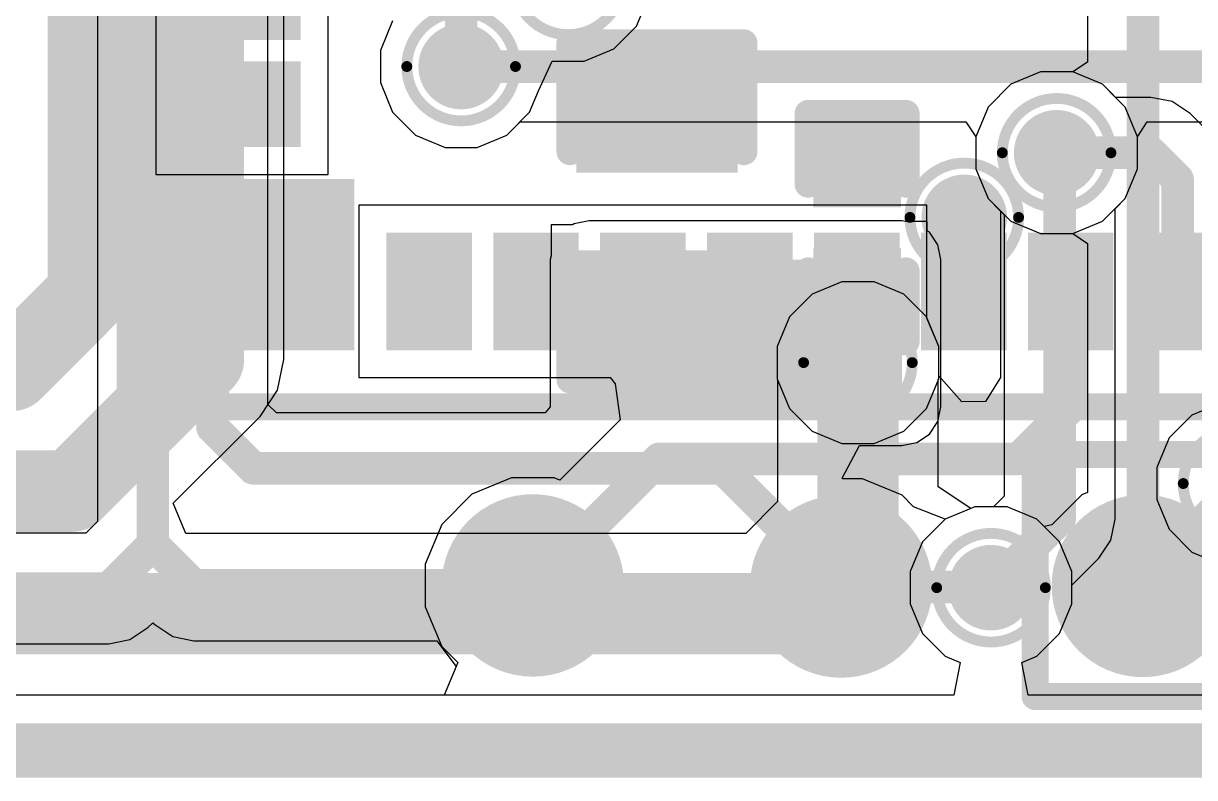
# Model space of a CAD drawing. Header units: inches. Extents: x -10 to 344, y -7 to 75.
# Drawn here: x 29.32 to 34.79, y -0.13 to 3.4 of the extents above; entities that cross this region are included whole.
import ezdxf

# ---------------------------------------------------------------- set-up
doc = ezdxf.new("R2010")
doc.units = ezdxf.units.IN
for name, color, linetype in [('Board Outline', 216, 'Continuous'), ('Bottom Layer', 5, 'Continuous'), ('Bottom Overlay', 54, 'Continuous'), ('Bottom Paste', 16, 'Continuous'), ('Bottom Solder', 6, 'Continuous'), ('Drill Drawing', 1, 'Continuous'), ('Mid Layer 1', 16, 'Continuous'), ('Mid Layer 2', 76, 'Continuous'), ('Top Layer', 1, 'Continuous'), ('Top Overlay', 2, 'Continuous'), ('Top Paste', 8, 'Continuous'), ('Top Solder', 216, 'Continuous'), ('Via Holes', 16, 'Continuous')]:
    doc.layers.add(name, color=color, linetype=linetype)

# ---------------------------------------------------------------- blocks, each defined once
blk = doc.blocks.new('T____________0_5___8')
at = {"layer": 'Top Layer'}
h = blk.add_hatch(color=1, dxfattribs=at)
edge = h.paths.add_edge_path()
edge.add_arc((0, 0), 0.325, 0, 360)
at = {"layer": 'Top Paste'}
h = blk.add_hatch(color=8, dxfattribs=at)
edge = h.paths.add_edge_path()
edge.add_arc((0, 0), 0.325, 0, 360)
at = {"layer": 'Top Solder'}
h = blk.add_hatch(color=216, dxfattribs=at)
edge = h.paths.add_edge_path()
edge.add_arc((0, 0), 0.4266, 0, 360)
blk = doc.blocks.new('T____________0_5___9')
at = {"layer": 'Top Layer'}
h = blk.add_hatch(color=1, dxfattribs=at)
edge = h.paths.add_edge_path()
edge.add_arc((0, 0), 0.325, 0, 360)
at = {"layer": 'Top Paste'}
h = blk.add_hatch(color=8, dxfattribs=at)
edge = h.paths.add_edge_path()
edge.add_arc((0, 0), 0.325, 0, 360)
at = {"layer": 'Top Solder'}
h = blk.add_hatch(color=216, dxfattribs=at)
edge = h.paths.add_edge_path()
edge.add_arc((0, 0), 0.4266, 0, 360)
blk = doc.blocks.new('NRF9151_LACA_R_30')
at = {"layer": 'Top Layer'}
for points in [[(1.4, 5.35), (1.4, 4.9), (1.1, 4.9), (1.1, 5.35)], [(1.9, 5.35), (1.9, 4.9), (1.6, 4.9), (1.6, 5.35)], [(2.4, 5.35), (2.4, 4.9), (2.1, 4.9), (2.1, 5.35)], [(2.9, 5.35), (2.9, 4.9), (2.6, 4.9), (2.6, 5.35)], [(3.4, 5.35), (3.4, 4.9), (3.1, 4.9), (3.1, 5.35)], [(3.9, 5.35), (3.9, 4.9), (3.6, 4.9), (3.6, 5.35)], [(4.4, 5.35), (4.4, 4.9), (4.1, 4.9), (4.1, 5.35)], [(4.6, 4.9), (4.6, 5.35), (4.9, 5.35), (4.9, 4.9)], [(5.15, 5.35), (5.85, 5.35), (5.85, 4.65), (5.15, 4.65)], [(5.4, 4.4), (5.85, 4.4), (5.85, 4.1), (5.4, 4.1)], [(5.4, 3.9), (5.85, 3.9), (5.85, 3.6), (5.4, 3.6)]]:
    blk.add_hatch(color=1, dxfattribs=at).paths.add_polyline_path(points)
at = {"layer": 'Top Paste'}
for points in [[(1.4, 5.35), (1.4, 4.9), (1.1, 4.9), (1.1, 5.35)], [(1.9, 5.35), (1.9, 4.9), (1.6, 4.9), (1.6, 5.35)], [(2.4, 5.35), (2.4, 4.9), (2.1, 4.9), (2.1, 5.35)], [(2.9, 5.35), (2.9, 4.9), (2.6, 4.9), (2.6, 5.35)], [(3.4, 5.35), (3.4, 4.9), (3.1, 4.9), (3.1, 5.35)], [(3.9, 5.35), (3.9, 4.9), (3.6, 4.9), (3.6, 5.35)], [(4.4, 5.35), (4.4, 4.9), (4.1, 4.9), (4.1, 5.35)], [(4.6, 4.9), (4.6, 5.35), (4.9, 5.35), (4.9, 4.9)], [(5.15, 5.35), (5.85, 5.35), (5.85, 4.65), (5.15, 4.65)], [(5.4, 4.4), (5.85, 4.4), (5.85, 4.1), (5.4, 4.1)], [(5.4, 3.9), (5.85, 3.9), (5.85, 3.6), (5.4, 3.6)]]:
    blk.add_hatch(color=8, dxfattribs=at).paths.add_polyline_path(points)
at = {"layer": 'Top Solder'}
for points in [[(1.45, 5.4), (1.45, 4.85), (1.05, 4.85), (1.05, 5.4)], [(1.95, 5.4), (1.95, 4.85), (1.55, 4.85), (1.55, 5.4)], [(2.45, 5.4), (2.45, 4.85), (2.05, 4.85), (2.05, 5.4)], [(2.95, 5.4), (2.95, 4.85), (2.55, 4.85), (2.55, 5.4)], [(3.45, 5.4), (3.45, 4.85), (3.05, 4.85), (3.05, 5.4)], [(3.95, 5.4), (3.95, 4.85), (3.55, 4.85), (3.55, 5.4)], [(4.45, 5.4), (4.45, 4.85), (4.05, 4.85), (4.05, 5.4)], [(4.55, 4.85), (4.55, 5.4), (4.95, 5.4), (4.95, 4.85)], [(5.1, 5.4), (5.9, 5.4), (5.9, 4.6), (5.1, 4.6)], [(5.35, 4.45), (5.9, 4.45), (5.9, 4.05), (5.35, 4.05)], [(5.35, 3.95), (5.9, 3.95), (5.9, 3.55), (5.35, 3.55)]]:
    blk.add_hatch(color=216, dxfattribs=at).paths.add_polyline_path(points)
at = {"layer": 'Top Overlay'}
for points in [[(6.1468, 5.6642, 0.127, 0.127, 0), (-6.1468, 5.6642, 0.127, 0.127, 0)], [(6.1468, 5.6642, 0.127, 0.127, 0), (6.1468, -5.6642, 0.127, 0.127, 0)]]:
    blk.add_lwpolyline(points, format="xyseb", dxfattribs=at)
blk.add_lwpolyline([(6.115, 5.6642, 0.0635, 0.0635, 1), (6.1786, 5.6642, 0.0635, 0.0635, 1)], format="xyseb", close=True, dxfattribs=at)
blk.add_lwpolyline([(6.115, 5.6642, 0.0635, 0.0635, 1), (6.1786, 5.6642, 0.0635, 0.0635, 1)], format="xyseb", close=True, dxfattribs=at)
blk = doc.blocks.new('T____________0_5___36')
at = {"layer": 'Top Layer'}
h = blk.add_hatch(color=1, dxfattribs=at)
edge = h.paths.add_edge_path()
edge.add_arc((0, 0), 0.325, 0, 360)
at = {"layer": 'Top Paste'}
h = blk.add_hatch(color=8, dxfattribs=at)
edge = h.paths.add_edge_path()
edge.add_arc((0, 0), 0.325, 0, 360)
at = {"layer": 'Top Solder'}
h = blk.add_hatch(color=216, dxfattribs=at)
edge = h.paths.add_edge_path()
edge.add_arc((0, 0), 0.4266, 0, 360)
blk = doc.blocks.new('T____________0_5___B_39')
at = {"layer": 'Bottom Layer'}
h = blk.add_hatch(color=5, dxfattribs=at)
edge = h.paths.add_edge_path()
edge.add_arc((0, 0), 0.325, 0, 360)
at = {"layer": 'Bottom Paste'}
h = blk.add_hatch(color=16, dxfattribs=at)
edge = h.paths.add_edge_path()
edge.add_arc((0, 0), 0.325, 0, 360)
at = {"layer": 'Bottom Solder'}
h = blk.add_hatch(color=6, dxfattribs=at)
edge = h.paths.add_edge_path()
edge.add_arc((0, 0), 0.4266, 0, 360)
blk = doc.blocks.new('T____________0_5___B_40')
at = {"layer": 'Bottom Layer'}
h = blk.add_hatch(color=5, dxfattribs=at)
edge = h.paths.add_edge_path()
edge.add_arc((0, 0), 0.325, 0, 360)
at = {"layer": 'Bottom Paste'}
h = blk.add_hatch(color=16, dxfattribs=at)
edge = h.paths.add_edge_path()
edge.add_arc((0, 0), 0.325, 0, 360)
at = {"layer": 'Bottom Solder'}
h = blk.add_hatch(color=6, dxfattribs=at)
edge = h.paths.add_edge_path()
edge.add_arc((0, 0), 0.4266, 0, 360)
blk = doc.blocks.new('T____________0_5___B_41')
at = {"layer": 'Bottom Layer'}
h = blk.add_hatch(color=5, dxfattribs=at)
edge = h.paths.add_edge_path()
edge.add_arc((0, 0), 0.325, 0, 360)
at = {"layer": 'Bottom Paste'}
h = blk.add_hatch(color=16, dxfattribs=at)
edge = h.paths.add_edge_path()
edge.add_arc((0, 0), 0.325, 0, 360)
at = {"layer": 'Bottom Solder'}
h = blk.add_hatch(color=6, dxfattribs=at)
edge = h.paths.add_edge_path()
edge.add_arc((0, 0), 0.4266, 0, 360)
blk = doc.blocks.new('C___0402_B_98')
at = {"layer": 'Bottom Layer'}
for points in [[(-0.2413, 0.3175), (-0.2413, -0.3175), (-0.6985, -0.3175), (-0.6985, 0.3175)], [(0.6985, 0.3175), (0.6985, -0.3175), (0.2413, -0.3175), (0.2413, 0.3175)]]:
    blk.add_hatch(color=5, dxfattribs=at).paths.add_polyline_path(points)
at = {"layer": 'Bottom Paste'}
for points in [[(-0.2413, 0.3175), (-0.2413, -0.3175), (-0.6985, -0.3175), (-0.6985, 0.3175)], [(0.6985, 0.3175), (0.6985, -0.3175), (0.2413, -0.3175), (0.2413, 0.3175)]]:
    blk.add_hatch(color=16, dxfattribs=at).paths.add_polyline_path(points)
at = {"layer": 'Bottom Solder'}
for points in [[(-0.1813, 0.3775), (-0.1813, -0.3775), (-0.7585, -0.3775), (-0.7585, 0.3775)], [(0.7585, 0.3775), (0.7585, -0.3775), (0.1813, -0.3775), (0.1813, 0.3775)]]:
    blk.add_hatch(color=6, dxfattribs=at).paths.add_polyline_path(points)
at = {"layer": 'Bottom Overlay'}
for points in [[(-0.7874, -0.4064, 0.127, 0.127, 0), (-0.7874, 0.4064, 0.127, 0.127, 0)], [(-0.2794, 0.4064, 0.127, 0.127, 0), (-0.7874, 0.4064, 0.127, 0.127, 0)], [(0.7874, 0.4064, 0.127, 0.127, 0), (0.2794, 0.4064, 0.127, 0.127, 0)], [(0.7874, -0.4064, 0.127, 0.127, 0), (0.7874, 0.4064, 0.127, 0.127, 0)], [(-0.2794, -0.4064, 0.127, 0.127, 0), (-0.7874, -0.4064, 0.127, 0.127, 0)], [(0.7874, -0.4064, 0.127, 0.127, 0), (0.2794, -0.4064, 0.127, 0.127, 0)]]:
    blk.add_lwpolyline(points, format="xyseb", dxfattribs=at)
for points in [[(-0.8191, 0.4064, 0.0635, 0.0635, 1), (-0.7556, 0.4064, 0.0635, 0.0635, 1)], [(-0.8191, 0.4064, 0.0635, 0.0635, 1), (-0.7556, 0.4064, 0.0635, 0.0635, 1)], [(-0.3111, 0.4064, 0.0635, 0.0635, 1), (-0.2477, 0.4064, 0.0635, 0.0635, 1)], [(0.2477, 0.4064, 0.0635, 0.0635, 1), (0.3111, 0.4064, 0.0635, 0.0635, 1)], [(0.7556, 0.4064, 0.0635, 0.0635, 1), (0.8191, 0.4064, 0.0635, 0.0635, 1)], [(0.7556, 0.4064, 0.0635, 0.0635, 1), (0.8191, 0.4064, 0.0635, 0.0635, 1)], [(-0.8191, -0.4064, 0.0635, 0.0635, 1), (-0.7556, -0.4064, 0.0635, 0.0635, 1)], [(-0.8191, -0.4064, 0.0635, 0.0635, 1), (-0.7556, -0.4064, 0.0635, 0.0635, 1)], [(-0.3111, -0.4064, 0.0635, 0.0635, 1), (-0.2477, -0.4064, 0.0635, 0.0635, 1)], [(0.2477, -0.4064, 0.0635, 0.0635, 1), (0.3111, -0.4064, 0.0635, 0.0635, 1)], [(0.7556, -0.4064, 0.0635, 0.0635, 1), (0.8191, -0.4064, 0.0635, 0.0635, 1)], [(0.7556, -0.4064, 0.0635, 0.0635, 1), (0.8191, -0.4064, 0.0635, 0.0635, 1)]]:
    blk.add_lwpolyline(points, format="xyseb", close=True, dxfattribs=at)
blk = doc.blocks.new('CAP_0201_B_99')
at = {"layer": 'Bottom Layer'}
for points in [[(-0.45, 0.15), (-0.15, 0.15), (-0.15, -0.15), (-0.45, -0.15)], [(0.15, 0.15), (0.45, 0.15), (0.45, -0.15), (0.15, -0.15)]]:
    blk.add_hatch(color=5, dxfattribs=at).paths.add_polyline_path(points)
at = {"layer": 'Bottom Paste'}
for points in [[(-0.45, 0.15), (-0.15, 0.15), (-0.15, -0.15), (-0.45, -0.15)], [(0.15, 0.15), (0.45, 0.15), (0.45, -0.15), (0.15, -0.15)]]:
    blk.add_hatch(color=16, dxfattribs=at).paths.add_polyline_path(points)
at = {"layer": 'Bottom Solder'}
for points in [[(-0.505, 0.205), (-0.095, 0.205), (-0.095, -0.205), (-0.505, -0.205)], [(0.095, 0.205), (0.505, 0.205), (0.505, -0.205), (0.095, -0.205)]]:
    blk.add_hatch(color=6, dxfattribs=at).paths.add_polyline_path(points)
at = {"layer": 'Bottom Overlay'}
for points in [[(-0.2032, 0.2286, 0.127, 0.127, 0), (-0.5334, 0.2286, 0.127, 0.127, 0)], [(-0.5334, -0.2286, 0.127, 0.127, 0), (-0.5334, 0.2286, 0.127, 0.127, 0)], [(0.5334, 0.2286, 0.127, 0.127, 0), (0.2032, 0.2286, 0.127, 0.127, 0)], [(0.5334, -0.2286, 0.127, 0.127, 0), (0.5334, 0.2286, 0.127, 0.127, 0)], [(-0.2032, -0.2286, 0.127, 0.127, 0), (-0.5334, -0.2286, 0.127, 0.127, 0)], [(0.5334, -0.2286, 0.127, 0.127, 0), (0.2032, -0.2286, 0.127, 0.127, 0)]]:
    blk.add_lwpolyline(points, format="xyseb", dxfattribs=at)
for points in [[(-0.5651, 0.2286, 0.0635, 0.0635, 1), (-0.5016, 0.2286, 0.0635, 0.0635, 1)], [(-0.5651, 0.2286, 0.0635, 0.0635, 1), (-0.5016, 0.2286, 0.0635, 0.0635, 1)], [(-0.2349, 0.2286, 0.0635, 0.0635, 1), (-0.1714, 0.2286, 0.0635, 0.0635, 1)], [(0.1714, 0.2286, 0.0635, 0.0635, 1), (0.2349, 0.2286, 0.0635, 0.0635, 1)], [(0.5016, 0.2286, 0.0635, 0.0635, 1), (0.5651, 0.2286, 0.0635, 0.0635, 1)], [(0.5016, 0.2286, 0.0635, 0.0635, 1), (0.5651, 0.2286, 0.0635, 0.0635, 1)], [(-0.5651, -0.2286, 0.0635, 0.0635, 1), (-0.5016, -0.2286, 0.0635, 0.0635, 1)], [(-0.5651, -0.2286, 0.0635, 0.0635, 1), (-0.5016, -0.2286, 0.0635, 0.0635, 1)], [(-0.2349, -0.2286, 0.0635, 0.0635, 1), (-0.1714, -0.2286, 0.0635, 0.0635, 1)], [(0.1714, -0.2286, 0.0635, 0.0635, 1), (0.2349, -0.2286, 0.0635, 0.0635, 1)], [(0.5016, -0.2286, 0.0635, 0.0635, 1), (0.5651, -0.2286, 0.0635, 0.0635, 1)], [(0.5016, -0.2286, 0.0635, 0.0635, 1), (0.5651, -0.2286, 0.0635, 0.0635, 1)]]:
    blk.add_lwpolyline(points, format="xyseb", close=True, dxfattribs=at)

msp = doc.modelspace()

# ---------------------------------------------------------------- hatches: boundary and pattern name
at = {"layer": 'Bottom Layer'}
h = msp.add_hatch(color=5, dxfattribs=at)
edge = h.paths.add_edge_path()
edge.add_arc((31.3629, 3.199), 0.2, 0, 360)
h = msp.add_hatch(color=5, dxfattribs=at)
edge = h.paths.add_edge_path()
edge.add_arc((34.1472, 2.7958), 0.2, 0, 360)
h = msp.add_hatch(color=5, dxfattribs=at)
edge = h.paths.add_edge_path()
edge.add_arc((33.7153, 2.4937), 0.2, 0, 360)
msp.add_hatch(color=5, dxfattribs=at).paths.add_polyline_path([(31.961, 1.6084), (33.4239, 1.6084), (33.4239, 2.2963), (31.961, 2.2963)])
h = msp.add_hatch(color=5, dxfattribs=at)
edge = h.paths.add_edge_path()
edge.add_arc((33.2181, 1.8149), 0.2, 0, 360)
h = msp.add_hatch(color=5, dxfattribs=at)
edge = h.paths.add_edge_path()
edge.add_arc((33.8405, 0.7626), 0.2, 0, 360)
at = {"layer": 'Mid Layer 1'}
h = msp.add_hatch(color=16, dxfattribs=at)
edge = h.paths.add_edge_path()
edge.add_arc((31.3629, 3.199), 0.2, 0, 360)
h = msp.add_hatch(color=16, dxfattribs=at)
edge = h.paths.add_edge_path()
edge.add_arc((34.1472, 2.7958), 0.2, 0, 360)
h = msp.add_hatch(color=16, dxfattribs=at)
edge = h.paths.add_edge_path()
edge.add_arc((33.7153, 2.4937), 0.2, 0, 360)
h = msp.add_hatch(color=16, dxfattribs=at)
edge = h.paths.add_edge_path()
edge.add_arc((33.2181, 1.8149), 0.2, 0, 360)
h = msp.add_hatch(color=16, dxfattribs=at)
edge = h.paths.add_edge_path()
edge.add_arc((33.8405, 0.7626), 0.2, 0, 360)
at = {"layer": 'Mid Layer 2'}
h = msp.add_hatch(color=76, dxfattribs=at)
edge = h.paths.add_edge_path()
edge.add_arc((31.3629, 3.199), 0.2, 0, 360)
h = msp.add_hatch(color=76, dxfattribs=at)
edge = h.paths.add_edge_path()
edge.add_arc((34.1472, 2.7958), 0.2, 0, 360)
h = msp.add_hatch(color=76, dxfattribs=at)
edge = h.paths.add_edge_path()
edge.add_arc((33.7153, 2.4937), 0.2, 0, 360)
h = msp.add_hatch(color=76, dxfattribs=at)
edge = h.paths.add_edge_path()
edge.add_arc((33.2181, 1.8149), 0.2, 0, 360)
h = msp.add_hatch(color=76, dxfattribs=at)
edge = h.paths.add_edge_path()
edge.add_arc((33.8405, 0.7626), 0.2, 0, 360)
at = {"layer": 'Top Layer'}
h = msp.add_hatch(color=1, dxfattribs=at)
edge = h.paths.add_edge_path()
edge.add_arc((31.3629, 3.199), 0.2, 0, 360)
h = msp.add_hatch(color=1, dxfattribs=at)
edge = h.paths.add_edge_path()
edge.add_arc((34.1472, 2.7958), 0.2, 0, 360)
h = msp.add_hatch(color=1, dxfattribs=at)
edge = h.paths.add_edge_path()
edge.add_arc((33.7153, 2.4937), 0.2, 0, 360)
h = msp.add_hatch(color=1, dxfattribs=at)
edge = h.paths.add_edge_path()
edge.add_arc((33.2181, 1.8149), 0.2, 0, 360)
h = msp.add_hatch(color=1, dxfattribs=at)
edge = h.paths.add_edge_path()
edge.add_arc((33.8405, 0.7626), 0.2, 0, 360)
at = {"layer": 'Via Holes'}
h = msp.add_hatch(color=7, dxfattribs=at)
edge = h.paths.add_edge_path()
edge.add_arc((31.3629, 3.199), 0.1, 0, 360)
h = msp.add_hatch(color=7, dxfattribs=at)
edge = h.paths.add_edge_path()
edge.add_arc((34.1472, 2.7958), 0.1, 0, 360)
h = msp.add_hatch(color=7, dxfattribs=at)
edge = h.paths.add_edge_path()
edge.add_arc((33.7153, 2.4937), 0.1, 0, 360)
h = msp.add_hatch(color=7, dxfattribs=at)
edge = h.paths.add_edge_path()
edge.add_arc((33.2181, 1.8149), 0.1, 0, 360)
h = msp.add_hatch(color=7, dxfattribs=at)
edge = h.paths.add_edge_path()
edge.add_arc((33.8405, 0.7626), 0.1, 0, 360)

# ---------------------------------------------------------------- linework, layer by layer
at = {"layer": 'Board Outline'}
msp.add_lwpolyline([(0, 0.0019, 0.254, 0.254, 0), (39.6569, 0.0019, 0.254, 0.254, 0)], format="xyseb", dxfattribs=at)
at = {"layer": 'Bottom Layer'}
for p, q in [((29.6622, 6.3744), (29.6622, 1.0725)), ((34.2914, 5.706), (34.2914, 3.2197)), ((30.4596, 1.6189), (30.4596, 3.8528)), ((32.1832, 3.3882), (32.2407, 3.527)), ((31.0426, 3.413), (30.9851, 3.2741)), ((32.0769, 3.2819), (32.1832, 3.3882)), ((30.9851, 3.2741), (30.9851, 3.1238)), ((31.938, 3.2244), (32.0769, 3.2819)), ((31.7248, 3.0855), (31.7877, 3.2244)), ((31.7877, 3.2244), (31.938, 3.2244)), ((34.2914, 3.2197), (34.2223, 3.1736)), ((30.9851, 3.1238), (31.0426, 2.985)), ((34.0721, 3.1736), (33.9332, 3.1161)), ((34.2223, 3.1736), (34.0721, 3.1736)), ((31.6832, 2.985), (31.7248, 3.0855)), ((33.9332, 3.1161), (33.8269, 3.0098)), ((31.0426, 2.985), (31.1489, 2.8787)), ((31.5769, 2.8787), (31.6832, 2.985)), ((33.8269, 3.0098), (33.7694, 2.8709)), ((31.1489, 2.8787), (31.2877, 2.8212)), ((31.438, 2.8212), (31.5769, 2.8787)), ((33.7694, 2.8709), (33.7694, 2.7206)), ((31.2877, 2.8212), (31.438, 2.8212)), ((33.7694, 2.7206), (33.8269, 2.5818)), ((33.8269, 2.5818), (33.9332, 2.4755)), ((31.961, 2.4776), (31.8916, 2.4638)), ((33.4239, 2.4776), (31.961, 2.4776)), ((33.4414, 2.4741), (33.4239, 2.4776)), ((33.542, 2.4741), (33.4414, 2.4741)), ((33.542, 2.4312), (33.542, 2.4741)), ((33.9332, 2.4755), (34.0721, 2.418)), ((31.8834, 2.4583), (31.7832, 2.4583)), ((31.7832, 2.4583), (31.7832, 2.3138)), ((31.8916, 2.4638), (31.8834, 2.4583)), ((33.552, 2.4245), (33.542, 2.4312)), ((33.5913, 2.3657), (33.552, 2.4245)), ((34.0721, 2.418), (34.2223, 2.418)), ((34.2223, 2.418), (34.2914, 2.3718)), ((33.6051, 2.2963), (33.5913, 2.3657)), ((34.2914, 2.3718), (34.2914, 1.2079)), ((31.7832, 2.3138), (31.7797, 2.2963)), ((31.7797, 2.2963), (31.7797, 1.6084)), ((33.6051, 1.6084), (33.6051, 2.2963)), ((30.4992, 1.5793), (30.4596, 1.6189)), ((31.7797, 1.6084), (31.7558, 1.5793)), ((33.5913, 1.539), (33.6051, 1.6084)), ((31.7558, 1.5793), (30.4992, 1.5793)), ((33.552, 1.4802), (33.5913, 1.539)), ((33.4932, 1.4409), (33.552, 1.4802)), ((33.144, 1.2747), (33.2255, 1.4271)), ((33.2255, 1.4271), (33.4239, 1.4271)), ((33.4239, 1.4271), (33.4932, 1.4409)), ((33.1464, 1.2711), (33.144, 1.2747)), ((33.2396, 1.2711), (33.1464, 1.2711)), ((33.4244, 1.1945), (33.2396, 1.2711)), ((34.2914, 1.2079), (34.2656, 1.1972)), ((33.4777, 1.1412), (33.4244, 1.1945)), ((34.2656, 1.1972), (34.1241, 1.0557)), ((33.6265, 1.0829), (33.4777, 1.1412)), ((33.7653, 1.1404), (33.6265, 1.0829)), ((33.9156, 1.1404), (33.7653, 1.1404)), ((34.0545, 1.0829), (33.9156, 1.1404)), ((29.6622, 1.0725), (29.6077, 1.0179)), ((34.0887, 1.0487), (34.0545, 1.0829)), ((34.1241, 1.0557), (34.0887, 1.0487)), ((29.6077, 1.0179), (24.3222, 1.0179)), ((29.814, 0.5197), (29.898, 0.5758)), ((29.898, 0.5758), (29.9212, 0.599)), ((29.9212, 0.599), (29.9301, 0.5901)), ((29.9301, 0.5901), (30.0141, 0.5339)), ((24.1992, 0.4999), (29.7149, 0.4999)), ((29.7149, 0.4999), (29.814, 0.5197)), ((30.0141, 0.5339), (30.1132, 0.5142)), ((30.1132, 0.5142), (31.2489, 0.5142)), ((31.2489, 0.5142), (31.3391, 0.3941)), ((31.3391, 0.3941), (31.2839, 0.2608)), ((31.2839, 0.2608), (0.259, 0.2608))]:
    msp.add_line(p, q, dxfattribs=at)
for points in [[(29.9212, 0.9652, 0.1524, 0.1524, 0), (29.9212, 6.3744, 0.1524, 0.1524, 0)], [(34.5504, 0.7709, 0.1524, 0.1524, 0), (34.5504, 5.8132, 0.1524, 0.1524, 0)], [(30.2006, 1.5116, 0.1524, 0.1524, 0), (30.2006, 5.4053, 0.1524, 0.1524, 0)], [(30.2006, 1.5116, 0.1524, 0.1524, 0), (30.3919, 1.3203, 0.1524, 0.1524, 0)], [(30.3919, 1.3203, 0.1524, 0.1524, 0), (32.5875, 1.3203, 0.1524, 0.1524, 0)], [(32.5875, 1.3203, 0.1524, 0.1524, 0), (33.1395, 0.7683, 0.1524, 0.1524, 0)], [(29.7149, 0.7589, 0.1524, 0.1524, 0), (29.9212, 0.9652, 0.1524, 0.1524, 0)], [(29.9212, 0.9652, 0.1524, 0.1524, 0), (30.1132, 0.7732, 0.1524, 0.1524, 0)], [(24.1992, 0.7589, 0.1524, 0.1524, 0), (29.7149, 0.7589, 0.1524, 0.1524, 0)], [(30.1132, 0.7732, 0.1524, 0.1524, 0), (31.6981, 0.7732, 0.1524, 0.1524, 0)]]:
    msp.add_lwpolyline(points, format="xyseb", dxfattribs=at)
for points in [[(30.1625, 1.5116, 0.0762, 0.0762, 1), (30.2387, 1.5116, 0.0762, 0.0762, 1)], [(30.1625, 1.5116, 0.0762, 0.0762, 1), (30.2387, 1.5116, 0.0762, 0.0762, 1)], [(30.3538, 1.3203, 0.0762, 0.0762, 1), (30.43, 1.3203, 0.0762, 0.0762, 1)], [(30.3538, 1.3203, 0.0762, 0.0762, 1), (30.43, 1.3203, 0.0762, 0.0762, 1)], [(32.5494, 1.3203, 0.0762, 0.0762, 1), (32.6256, 1.3203, 0.0762, 0.0762, 1)], [(32.5494, 1.3203, 0.0762, 0.0762, 1), (32.6256, 1.3203, 0.0762, 0.0762, 1)], [(29.8831, 0.9652, 0.0762, 0.0762, 1), (29.9593, 0.9652, 0.0762, 0.0762, 1)], [(29.8831, 0.9652, 0.0762, 0.0762, 1), (29.9593, 0.9652, 0.0762, 0.0762, 1)], [(29.8831, 0.9652, 0.0762, 0.0762, 1), (29.9593, 0.9652, 0.0762, 0.0762, 1)], [(29.6768, 0.7589, 0.0762, 0.0762, 1), (29.753, 0.7589, 0.0762, 0.0762, 1)], [(29.6768, 0.7589, 0.0762, 0.0762, 1), (29.753, 0.7589, 0.0762, 0.0762, 1)], [(30.0751, 0.7732, 0.0762, 0.0762, 1), (30.1513, 0.7732, 0.0762, 0.0762, 1)], [(30.0751, 0.7732, 0.0762, 0.0762, 1), (30.1513, 0.7732, 0.0762, 0.0762, 1)], [(31.66, 0.7732, 0.0762, 0.0762, 1), (31.7362, 0.7732, 0.0762, 0.0762, 1)], [(33.1014, 0.7683, 0.0762, 0.0762, 1), (33.1776, 0.7683, 0.0762, 0.0762, 1)], [(34.5123, 0.7709, 0.0762, 0.0762, 1), (34.5885, 0.7709, 0.0762, 0.0762, 1)]]:
    msp.add_lwpolyline(points, format="xyseb", close=True, dxfattribs=at)
at = {"layer": 'Drill Drawing'}
for points in [[(32.1169, 3.6022, 0.0508, 0.0508, 1), (31.6089, 3.6022, 0.0508, 0.0508, 1)], [(31.6169, 3.199, 0.0508, 0.0508, 1), (31.1089, 3.199, 0.0508, 0.0508, 1)], [(31.0962, 3.199, 0.0254, 0.0254, 1), (31.1216, 3.199, 0.0254, 0.0254, 1)], [(31.6042, 3.199, 0.0254, 0.0254, 1), (31.6296, 3.199, 0.0254, 0.0254, 1)], [(34.4012, 2.7958, 0.0508, 0.0508, 1), (33.8932, 2.7958, 0.0508, 0.0508, 1)], [(33.8805, 2.7958, 0.0254, 0.0254, 1), (33.9059, 2.7958, 0.0254, 0.0254, 1)], [(34.3885, 2.7958, 0.0254, 0.0254, 1), (34.4139, 2.7958, 0.0254, 0.0254, 1)], [(33.9693, 2.4937, 0.0508, 0.0508, 1), (33.4613, 2.4937, 0.0508, 0.0508, 1)], [(33.4486, 2.4937, 0.0254, 0.0254, 1), (33.474, 2.4937, 0.0254, 0.0254, 1)], [(33.9566, 2.4937, 0.0254, 0.0254, 1), (33.982, 2.4937, 0.0254, 0.0254, 1)], [(33.4721, 1.8149, 0.0508, 0.0508, 1), (32.9641, 1.8149, 0.0508, 0.0508, 1)], [(32.9514, 1.8149, 0.0254, 0.0254, 1), (32.9768, 1.8149, 0.0254, 0.0254, 1)], [(33.4594, 1.8149, 0.0254, 0.0254, 1), (33.4848, 1.8149, 0.0254, 0.0254, 1)], [(35.2471, 1.2495, 0.0508, 0.0508, 1), (34.7391, 1.2495, 0.0508, 0.0508, 1)], [(34.7264, 1.2495, 0.0254, 0.0254, 1), (34.7518, 1.2495, 0.0254, 0.0254, 1)], [(34.0945, 0.7626, 0.0508, 0.0508, 1), (33.5865, 0.7626, 0.0508, 0.0508, 1)], [(33.5738, 0.7626, 0.0254, 0.0254, 1), (33.5992, 0.7626, 0.0254, 0.0254, 1)], [(34.0818, 0.7626, 0.0254, 0.0254, 1), (34.1072, 0.7626, 0.0254, 0.0254, 1)]]:
    msp.add_lwpolyline(points, format="xyseb", close=True, dxfattribs=at)
at = {"layer": 'Mid Layer 1'}
for p, q in [((32.1832, 3.3882), (32.2407, 3.527)), ((31.0426, 3.413), (30.9851, 3.2741)), ((32.0769, 3.2819), (32.1832, 3.3882)), ((30.9851, 3.2741), (30.9851, 3.1238)), ((31.938, 3.2244), (32.0769, 3.2819)), ((31.7248, 3.0855), (31.7877, 3.2244)), ((31.7877, 3.2244), (31.938, 3.2244)), ((30.9851, 3.1238), (31.0426, 2.985)), ((34.0721, 3.1736), (33.9332, 3.1161)), ((34.2223, 3.1736), (34.0721, 3.1736)), ((34.3612, 3.1161), (34.2223, 3.1736)), ((31.6832, 2.985), (31.7248, 3.0855)), ((33.9332, 3.1161), (33.8269, 3.0098)), ((34.4675, 3.0098), (34.3612, 3.1161)), ((31.0426, 2.985), (31.1489, 2.8787)), ((31.5769, 2.8787), (31.6832, 2.985)), ((33.8269, 3.0098), (33.7694, 2.8709)), ((34.525, 2.8709), (34.4675, 3.0098)), ((31.1489, 2.8787), (31.2877, 2.8212)), ((31.438, 2.8212), (31.5769, 2.8787)), ((33.7694, 2.8709), (33.7694, 2.7206)), ((34.525, 2.7206), (34.525, 2.8709)), ((31.2877, 2.8212), (31.438, 2.8212)), ((33.7694, 2.7206), (33.8269, 2.5818)), ((34.4675, 2.5818), (34.525, 2.7206)), ((33.8269, 2.5818), (33.9332, 2.4755)), ((34.3612, 2.4755), (34.4675, 2.5818)), ((33.9332, 2.4755), (34.0721, 2.418)), ((34.2223, 2.418), (34.3612, 2.4755)), ((34.0721, 2.418), (34.2223, 2.418)), ((33.143, 2.1927), (33.0041, 2.1352)), ((33.2933, 2.1927), (33.143, 2.1927)), ((33.4321, 2.1352), (33.2933, 2.1927)), ((33.0041, 2.1352), (32.8978, 2.0289)), ((33.5384, 2.0289), (33.4321, 2.1352)), ((32.8978, 2.0289), (32.8403, 1.8901)), ((33.5959, 1.8901), (33.5384, 2.0289)), ((32.8403, 1.8901), (32.8403, 1.7398)), ((33.5959, 1.7398), (33.5959, 1.8901)), ((32.8403, 1.7398), (32.8978, 1.6009)), ((33.5384, 1.6009), (33.5959, 1.7398)), ((32.8978, 1.6009), (33.0041, 1.4946)), ((33.4321, 1.4946), (33.5384, 1.6009)), ((34.918, 1.6273), (34.7791, 1.5698)), ((34.7791, 1.5698), (34.6728, 1.4636)), ((33.0041, 1.4946), (33.143, 1.4371)), ((33.2933, 1.4371), (33.4321, 1.4946)), ((33.143, 1.4371), (33.2933, 1.4371)), ((34.6728, 1.4636), (34.6153, 1.3247)), ((34.6153, 1.3247), (34.6153, 1.1744)), ((34.6153, 1.1744), (34.6728, 1.0355)), ((33.7653, 1.1404), (33.6265, 1.0829)), ((33.9156, 1.1404), (33.7653, 1.1404)), ((34.0545, 1.0829), (33.9156, 1.1404)), ((33.6265, 1.0829), (33.5202, 0.9766)), ((34.1608, 0.9766), (34.0545, 1.0829)), ((34.6728, 1.0355), (34.7791, 0.9293)), ((33.5202, 0.9766), (33.4627, 0.8378)), ((34.2183, 0.8378), (34.1608, 0.9766)), ((34.7791, 0.9293), (34.918, 0.8717)), ((33.4627, 0.8378), (33.4627, 0.6875)), ((34.2183, 0.6875), (34.2183, 0.8378)), ((33.4627, 0.6875), (33.5202, 0.5486)), ((34.1608, 0.5486), (34.2183, 0.6875)), ((33.5202, 0.5486), (33.6265, 0.4423)), ((34.0545, 0.4423), (34.1608, 0.5486)), ((33.6265, 0.4423), (33.6967, 0.4132)), ((33.9843, 0.4132), (34.0545, 0.4423)), ((33.6967, 0.4132), (33.6664, 0.2608)), ((34.0146, 0.2608), (33.9843, 0.4132)), ((33.6664, 0.2608), (0.259, 0.2608)), ((37.9779, 0.2608), (34.0146, 0.2608))]:
    msp.add_line(p, q, dxfattribs=at)
at = {"layer": 'Mid Layer 2'}
for p, q in [((30.5331, 1.829), (30.5331, 3.7077)), ((31.0426, 3.413), (30.9851, 3.2741)), ((30.9851, 3.2741), (30.9851, 3.1238)), ((30.9851, 3.1238), (31.0426, 2.985)), ((31.0426, 2.985), (31.1489, 2.8787)), ((31.5769, 2.8787), (31.6382, 2.94)), ((31.6382, 2.94), (33.7232, 2.94)), ((33.7232, 2.94), (33.7694, 2.8709)), ((34.525, 2.8709), (34.5712, 2.94)), ((34.5712, 2.94), (36.7638, 2.94)), ((31.1489, 2.8787), (31.2877, 2.8212)), ((31.438, 2.8212), (31.5769, 2.8787)), ((33.7694, 2.8709), (33.7694, 2.7206)), ((34.525, 2.7206), (34.525, 2.8709)), ((31.2877, 2.8212), (31.438, 2.8212)), ((33.7694, 2.7206), (33.8269, 2.5818)), ((34.4675, 2.5818), (34.525, 2.7206)), ((33.8269, 2.5818), (33.9022, 2.5065)), ((34.4201, 2.5344), (34.4675, 2.5818)), ((34.4201, 1.0833), (34.4201, 2.5344)), ((33.9022, 2.5065), (33.9022, 1.1906)), ((33.143, 2.1927), (33.0041, 2.1352)), ((33.2933, 2.1927), (33.143, 2.1927)), ((33.4321, 2.1352), (33.2933, 2.1927)), ((33.0041, 2.1352), (32.8978, 2.0289)), ((33.5384, 2.0289), (33.4321, 2.1352)), ((32.8978, 2.0289), (32.8403, 1.8901)), ((33.5959, 1.8901), (33.5384, 2.0289)), ((32.8403, 1.8901), (32.8403, 1.7398)), ((33.5959, 1.7398), (33.5959, 1.8901)), ((30.5045, 1.6853), (30.5331, 1.829)), ((32.8403, 1.7398), (32.8426, 1.7343)), ((32.8426, 1.7343), (32.8426, 1.1658)), ((33.5936, 1.7343), (33.5959, 1.7398)), ((33.5936, 1.2343), (33.5936, 1.7343)), ((30.4231, 1.5634), (30.5045, 1.6853)), ((34.918, 1.6273), (34.7791, 1.5698)), ((30.0171, 1.1574), (30.4231, 1.5634)), ((34.7791, 1.5698), (34.6728, 1.4636)), ((34.6728, 1.4636), (34.6153, 1.3247)), ((34.6153, 1.3247), (34.6153, 1.1744)), ((33.746, 1.1324), (33.5936, 1.2343)), ((30.0754, 1.0166), (30.0171, 1.1574)), ((32.8426, 1.1658), (32.6934, 1.0166)), ((33.9022, 1.1906), (33.852, 1.1404)), ((34.6153, 1.1744), (34.6728, 1.0355)), ((33.7653, 1.1404), (33.746, 1.1324)), ((33.852, 1.1404), (33.7653, 1.1404)), ((34.4004, 0.9842), (34.4201, 1.0833)), ((32.6934, 1.0166), (30.0754, 1.0166)), ((34.6728, 1.0355), (34.7791, 0.9293)), ((34.3443, 0.9002), (34.4004, 0.9842)), ((34.2183, 0.7742), (34.3443, 0.9002)), ((34.7791, 0.9293), (34.918, 0.8717)), ((34.2183, 0.6875), (34.2183, 0.7742)), ((34.1608, 0.5486), (34.2183, 0.6875)), ((34.0545, 0.4423), (34.1608, 0.5486)), ((33.9843, 0.4132), (34.0545, 0.4423)), ((34.0146, 0.2608), (33.9843, 0.4132)), ((37.9779, 0.2608), (34.0146, 0.2608))]:
    msp.add_line(p, q, dxfattribs=at)
for points in [[(29.6197, 2.1369, 0.381, 0.381, 0), (29.6197, 8.7422, 0.381, 0.381, 0)], [(30.1576, 1.829, 0.381, 0.381, 0), (30.1576, 8.4316, 0.381, 0.381, 0)], [(31.3629, 3.199, 0.1524, 0.1524, 0), (37.5414, 3.199, 0.1524, 0.1524, 0)], [(34.1472, 2.7958, 0.1524, 0.1524, 0), (34.1612, 2.7818, 0.1524, 0.1524, 0)], [(34.1612, 1.0833, 0.1524, 0.1524, 0), (34.1612, 2.7818, 0.1524, 0.1524, 0)], [(29.2615, 1.7787, 0.381, 0.381, 0), (29.6197, 2.1369, 0.381, 0.381, 0)], [(29.5428, 1.2141, 0.381, 0.381, 0), (30.1576, 1.829, 0.381, 0.381, 0)], [(33.2181, 1.0103, 0.381, 0.381, 0), (33.2181, 1.8149, 0.381, 0.381, 0)], [(25.6303, 1.7787, 0.381, 0.381, 0), (29.2615, 1.7787, 0.381, 0.381, 0)], [(24.8465, 1.2141, 0.381, 0.381, 0), (29.5428, 1.2141, 0.381, 0.381, 0)], [(32.8489, 0.641, 0.381, 0.381, 0), (33.2181, 1.0103, 0.381, 0.381, 0)], [(33.8405, 0.7626, 0.1524, 0.1524, 0), (34.1612, 1.0833, 0.1524, 0.1524, 0)], [(24.6026, 0.641, 0.381, 0.381, 0), (32.8489, 0.641, 0.381, 0.381, 0)]]:
    msp.add_lwpolyline(points, format="xyseb", dxfattribs=at)
for points in [[(31.3248, 3.199, 0.0762, 0.0762, 1), (31.401, 3.199, 0.0762, 0.0762, 1)], [(34.1091, 2.7958, 0.0762, 0.0762, 1), (34.1853, 2.7958, 0.0762, 0.0762, 1)], [(34.1231, 2.7818, 0.0762, 0.0762, 1), (34.1993, 2.7818, 0.0762, 0.0762, 1)], [(34.1231, 2.7818, 0.0762, 0.0762, 1), (34.1993, 2.7818, 0.0762, 0.0762, 1)], [(29.5244, 2.1369, 0.1905, 0.1905, 1), (29.7149, 2.1369, 0.1905, 0.1905, 1)], [(29.5244, 2.1369, 0.1905, 0.1905, 1), (29.7149, 2.1369, 0.1905, 0.1905, 1)], [(30.0624, 1.829, 0.1905, 0.1905, 1), (30.2529, 1.829, 0.1905, 0.1905, 1)], [(30.0624, 1.829, 0.1905, 0.1905, 1), (30.2529, 1.829, 0.1905, 0.1905, 1)], [(33.1229, 1.8149, 0.1905, 0.1905, 1), (33.3134, 1.8149, 0.1905, 0.1905, 1)], [(29.1662, 1.7787, 0.1905, 0.1905, 1), (29.3567, 1.7787, 0.1905, 0.1905, 1)], [(29.1662, 1.7787, 0.1905, 0.1905, 1), (29.3567, 1.7787, 0.1905, 0.1905, 1)], [(29.4475, 1.2141, 0.1905, 0.1905, 1), (29.638, 1.2141, 0.1905, 0.1905, 1)], [(29.4475, 1.2141, 0.1905, 0.1905, 1), (29.638, 1.2141, 0.1905, 0.1905, 1)], [(33.1229, 1.0103, 0.1905, 0.1905, 1), (33.3134, 1.0103, 0.1905, 0.1905, 1)], [(33.1229, 1.0103, 0.1905, 0.1905, 1), (33.3134, 1.0103, 0.1905, 0.1905, 1)], [(34.1231, 1.0833, 0.0762, 0.0762, 1), (34.1993, 1.0833, 0.0762, 0.0762, 1)], [(34.1231, 1.0833, 0.0762, 0.0762, 1), (34.1993, 1.0833, 0.0762, 0.0762, 1)], [(32.7537, 0.641, 0.1905, 0.1905, 1), (32.9442, 0.641, 0.1905, 0.1905, 1)], [(32.7537, 0.641, 0.1905, 0.1905, 1), (32.9442, 0.641, 0.1905, 0.1905, 1)], [(33.8024, 0.7626, 0.0762, 0.0762, 1), (33.8786, 0.7626, 0.0762, 0.0762, 1)]]:
    msp.add_lwpolyline(points, format="xyseb", close=True, dxfattribs=at)
at = {"layer": 'Top Layer'}
for p, q in [((29.9351, 3.6948), (29.9351, 2.6948)), ((30.7407, 2.6948), (30.7407, 3.5478)), ((32.1832, 3.3882), (32.2407, 3.527)), ((31.0426, 3.413), (30.9851, 3.2741)), ((32.0769, 3.2819), (32.1832, 3.3882)), ((30.9851, 3.2741), (30.9851, 3.1238)), ((31.938, 3.2244), (32.0769, 3.2819)), ((31.7248, 3.0855), (31.7877, 3.2244)), ((31.7877, 3.2244), (31.938, 3.2244)), ((30.9851, 3.1238), (31.0426, 2.985)), ((34.0721, 3.1736), (33.9332, 3.1161)), ((34.2223, 3.1736), (34.0721, 3.1736)), ((34.3612, 3.1161), (34.2223, 3.1736)), ((31.6832, 2.985), (31.7248, 3.0855)), ((33.9332, 3.1161), (33.8269, 3.0098)), ((34.4225, 3.0548), (34.3612, 3.1161)), ((34.5877, 3.0548), (34.4225, 3.0548)), ((34.6868, 3.035), (34.5877, 3.0548)), ((34.7708, 2.9789), (34.6868, 3.035)), ((31.0426, 2.985), (31.1489, 2.8787)), ((31.5769, 2.8787), (31.6832, 2.985)), ((33.8269, 3.0098), (33.7694, 2.8709)), ((34.896, 2.8537), (34.7708, 2.9789)), ((31.1489, 2.8787), (31.2877, 2.8212)), ((31.438, 2.8212), (31.5769, 2.8787)), ((33.7694, 2.8709), (33.7694, 2.7206)), ((31.2877, 2.8212), (31.438, 2.8212)), ((29.9351, 2.6948), (30.7407, 2.6948)), ((33.7694, 2.7206), (33.8269, 2.5818)), ((33.8269, 2.5818), (33.8851, 2.5236)), ((33.5407, 2.5504), (30.8851, 2.5504)), ((30.8851, 2.5504), (30.8851, 1.7448)), ((33.5407, 2.0234), (33.5407, 2.5504)), ((33.8851, 2.5236), (33.8851, 1.7448)), ((33.5959, 1.8901), (33.5407, 2.0234)), ((33.5959, 1.7538), (33.5959, 1.8901)), ((33.7032, 1.6318), (33.5959, 1.7538)), ((30.8851, 1.7448), (32.0602, 1.7448)), ((32.0602, 1.7448), (32.0835, 1.7157)), ((32.0835, 1.7157), (32.1065, 1.5478)), ((33.8851, 1.7448), (33.8153, 1.6327)), ((33.8153, 1.6327), (33.7032, 1.6318)), ((32.1065, 1.5478), (31.824, 1.2653)), ((31.5981, 1.276), (31.4133, 1.1995)), ((31.7981, 1.276), (31.5981, 1.276)), ((31.824, 1.2653), (31.7981, 1.276)), ((31.4133, 1.1995), (31.2719, 1.058)), ((31.2719, 1.058), (31.1953, 0.8732)), ((31.1953, 0.8732), (31.1953, 0.6732)), ((31.1953, 0.6732), (31.2719, 0.4884)), ((31.2719, 0.4884), (31.347, 0.4132)), ((31.347, 0.4132), (31.2839, 0.2608)), ((31.2839, 0.2608), (22.7079, 0.2608))]:
    msp.add_line(p, q, dxfattribs=at)
for points in [[(31.3629, 3.199, 0.1524, 0.1524, 0), (31.3629, 4.51, 0.1524, 0.1524, 0)], [(34.1472, 2.7958, 0.1524, 0.1524, 0), (34.5877, 2.7958, 0.1524, 0.1524, 0)], [(34.5877, 2.7958, 0.1524, 0.1524, 0), (34.7129, 2.6706, 0.1524, 0.1524, 0)], [(34.7129, 2.1476, 0.1524, 0.1524, 0), (34.7129, 2.6706, 0.1524, 0.1524, 0)], [(33.7141, 2.4925, 0.254, 0.254, 0), (33.7153, 2.4937, 0.254, 0.254, 0)], [(33.7141, 2.1488, 0.254, 0.254, 0), (33.7141, 2.4925, 0.254, 0.254, 0)], [(33.2129, 2.1476, 0.254, 0.254, 0), (33.2155, 2.145, 0.254, 0.254, 0)], [(33.2155, 1.8175, 0.254, 0.254, 0), (33.2155, 2.145, 0.254, 0.254, 0)], [(33.7129, 2.1476, 0.254, 0.254, 0), (33.7141, 2.1488, 0.254, 0.254, 0)], [(34.2129, 1.6084, 0.1524, 0.1524, 0), (34.2129, 2.1476, 0.1524, 0.1524, 0)], [(33.2155, 1.8175, 0.254, 0.254, 0), (33.2181, 1.8149, 0.254, 0.254, 0)], [(33.9692, 1.3647, 0.1524, 0.1524, 0), (34.2129, 1.6084, 0.1524, 0.1524, 0)], [(31.6981, 0.7732, 0.1524, 0.1524, 0), (32.2896, 1.3647, 0.1524, 0.1524, 0)], [(32.2896, 1.3647, 0.1524, 0.1524, 0), (33.9692, 1.3647, 0.1524, 0.1524, 0)], [(34.5578, 0.7963, 0.1524, 0.1524, 0), (34.9931, 1.2316, 0.1524, 0.1524, 0)], [(33.1361, 0.7718, 0.1524, 0.1524, 0), (33.1424, 0.7655, 0.1524, 0.1524, 0)], [(33.1424, 0.7655, 0.1524, 0.1524, 0), (33.8376, 0.7655, 0.1524, 0.1524, 0)], [(33.8376, 0.7655, 0.1524, 0.1524, 0), (33.8405, 0.7626, 0.1524, 0.1524, 0)], [(34.5504, 0.7963, 0.1524, 0.1524, 0), (34.5578, 0.7963, 0.1524, 0.1524, 0)]]:
    msp.add_lwpolyline(points, format="xyseb", dxfattribs=at)
for points in [[(31.3248, 3.199, 0.0762, 0.0762, 1), (31.401, 3.199, 0.0762, 0.0762, 1)], [(34.1091, 2.7958, 0.0762, 0.0762, 1), (34.1853, 2.7958, 0.0762, 0.0762, 1)], [(34.5496, 2.7958, 0.0762, 0.0762, 1), (34.6258, 2.7958, 0.0762, 0.0762, 1)], [(34.5496, 2.7958, 0.0762, 0.0762, 1), (34.6258, 2.7958, 0.0762, 0.0762, 1)], [(34.6748, 2.6706, 0.0762, 0.0762, 1), (34.751, 2.6706, 0.0762, 0.0762, 1)], [(34.6748, 2.6706, 0.0762, 0.0762, 1), (34.751, 2.6706, 0.0762, 0.0762, 1)], [(33.6506, 2.4925, 0.127, 0.127, 1), (33.7776, 2.4925, 0.127, 0.127, 1)], [(33.6506, 2.4925, 0.127, 0.127, 1), (33.7776, 2.4925, 0.127, 0.127, 1)], [(33.6518, 2.4937, 0.127, 0.127, 1), (33.7788, 2.4937, 0.127, 0.127, 1)], [(33.1494, 2.1476, 0.127, 0.127, 1), (33.2764, 2.1476, 0.127, 0.127, 1)], [(33.152, 2.145, 0.127, 0.127, 1), (33.279, 2.145, 0.127, 0.127, 1)], [(33.152, 2.145, 0.127, 0.127, 1), (33.279, 2.145, 0.127, 0.127, 1)], [(33.6494, 2.1476, 0.127, 0.127, 1), (33.7764, 2.1476, 0.127, 0.127, 1)], [(33.6506, 2.1488, 0.127, 0.127, 1), (33.7776, 2.1488, 0.127, 0.127, 1)], [(33.6506, 2.1488, 0.127, 0.127, 1), (33.7776, 2.1488, 0.127, 0.127, 1)], [(34.1748, 2.1476, 0.0762, 0.0762, 1), (34.251, 2.1476, 0.0762, 0.0762, 1)], [(34.6748, 2.1476, 0.0762, 0.0762, 1), (34.751, 2.1476, 0.0762, 0.0762, 1)], [(33.152, 1.8175, 0.127, 0.127, 1), (33.279, 1.8175, 0.127, 0.127, 1)], [(33.152, 1.8175, 0.127, 0.127, 1), (33.279, 1.8175, 0.127, 0.127, 1)], [(33.1546, 1.8149, 0.127, 0.127, 1), (33.2816, 1.8149, 0.127, 0.127, 1)], [(34.1748, 1.6084, 0.0762, 0.0762, 1), (34.251, 1.6084, 0.0762, 0.0762, 1)], [(34.1748, 1.6084, 0.0762, 0.0762, 1), (34.251, 1.6084, 0.0762, 0.0762, 1)], [(32.2515, 1.3647, 0.0762, 0.0762, 1), (32.3277, 1.3647, 0.0762, 0.0762, 1)], [(32.2515, 1.3647, 0.0762, 0.0762, 1), (32.3277, 1.3647, 0.0762, 0.0762, 1)], [(33.9311, 1.3647, 0.0762, 0.0762, 1), (34.0073, 1.3647, 0.0762, 0.0762, 1)], [(33.9311, 1.3647, 0.0762, 0.0762, 1), (34.0073, 1.3647, 0.0762, 0.0762, 1)], [(31.66, 0.7732, 0.0762, 0.0762, 1), (31.7362, 0.7732, 0.0762, 0.0762, 1)], [(33.098, 0.7718, 0.0762, 0.0762, 1), (33.1742, 0.7718, 0.0762, 0.0762, 1)], [(33.1043, 0.7655, 0.0762, 0.0762, 1), (33.1805, 0.7655, 0.0762, 0.0762, 1)], [(33.1043, 0.7655, 0.0762, 0.0762, 1), (33.1805, 0.7655, 0.0762, 0.0762, 1)], [(33.7995, 0.7655, 0.0762, 0.0762, 1), (33.8757, 0.7655, 0.0762, 0.0762, 1)], [(33.7995, 0.7655, 0.0762, 0.0762, 1), (33.8757, 0.7655, 0.0762, 0.0762, 1)], [(33.8024, 0.7626, 0.0762, 0.0762, 1), (33.8786, 0.7626, 0.0762, 0.0762, 1)], [(34.5123, 0.7963, 0.0762, 0.0762, 1), (34.5885, 0.7963, 0.0762, 0.0762, 1)], [(34.5197, 0.7963, 0.0762, 0.0762, 1), (34.5959, 0.7963, 0.0762, 0.0762, 1)], [(34.5197, 0.7963, 0.0762, 0.0762, 1), (34.5959, 0.7963, 0.0762, 0.0762, 1)]]:
    msp.add_lwpolyline(points, format="xyseb", close=True, dxfattribs=at)
at = {"layer": 'Top Overlay'}
for points in [[(34.0468, 1.3851, 0.127, 0.127, 0), (39.3555, 1.3851, 0.127, 0.127, 0)], [(34.0468, 0.254, 0.127, 0.127, 0), (34.0468, 1.3851, 0.127, 0.127, 0)], [(34.0468, 0.254, 0.127, 0.127, 0), (39.3555, 0.254, 0.127, 0.127, 0)]]:
    msp.add_lwpolyline(points, format="xyseb", dxfattribs=at)
for points in [[(34.015, 1.3851, 0.0635, 0.0635, 1), (34.0785, 1.3851, 0.0635, 0.0635, 1)], [(34.015, 1.3851, 0.0635, 0.0635, 1), (34.0785, 1.3851, 0.0635, 0.0635, 1)], [(34.015, 0.254, 0.0635, 0.0635, 1), (34.0785, 0.254, 0.0635, 0.0635, 1)], [(34.015, 0.254, 0.0635, 0.0635, 1), (34.0785, 0.254, 0.0635, 0.0635, 1)]]:
    msp.add_lwpolyline(points, format="xyseb", close=True, dxfattribs=at)

# ---------------------------------------------------------------- block references
for name, p, rotation in [('NRF9151_LACA_R_30', (35.9629, 7.2726), 180), ('C___0402_B_98', (32.2785, 2.5218), 270), ('CAP_0201_B_99', (33.2142, 2.4463), 270), ('T____________0_5___8', (31.6981, 0.7732), 270), ('T____________0_5___9', (33.1395, 0.7683), 270), ('T____________0_5___36', (34.5504, 0.7709), 270)]:
    msp.add_blockref(name, p, dxfattribs=dict(rotation=rotation))
for name, p in [('T____________0_5___B_41', (31.6981, 0.7732)), ('T____________0_5___B_39', (33.1395, 0.7683)), ('T____________0_5___B_40', (34.5504, 0.7709))]:
    msp.add_blockref(name, p)

doc.saveas('drawing.dxf')
